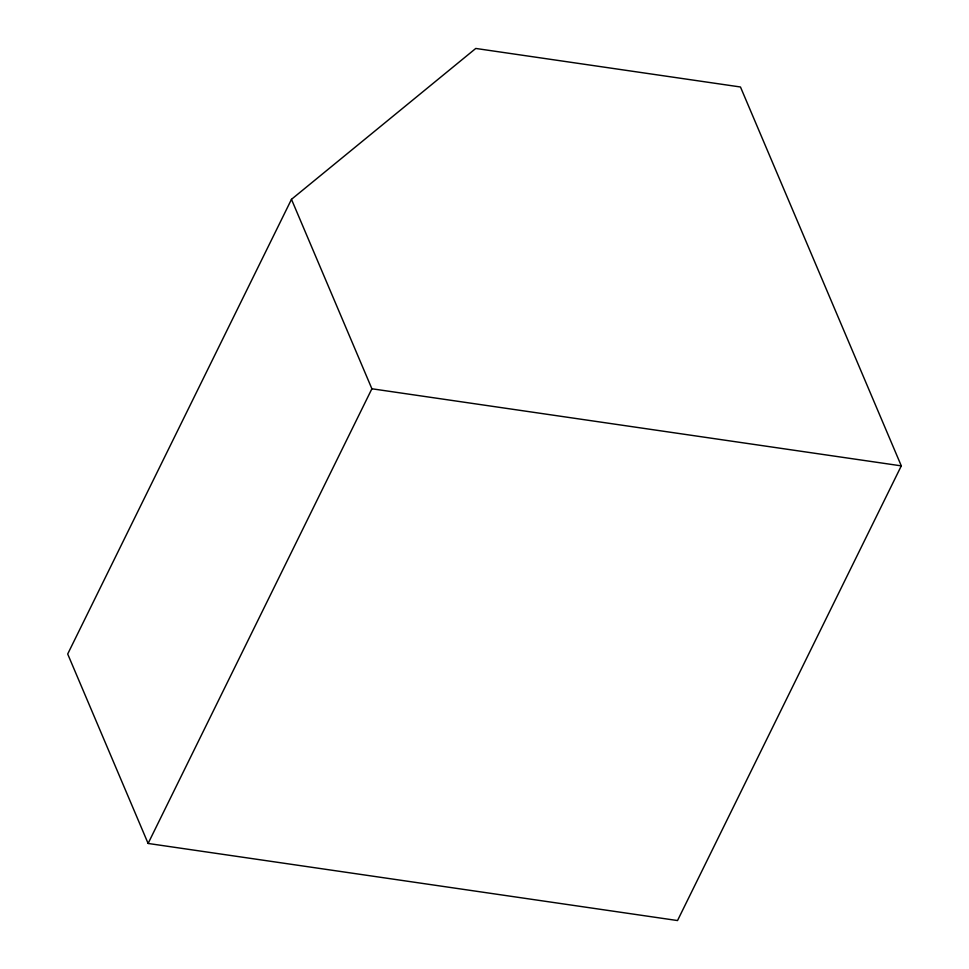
<?xml version="1.0" encoding="UTF-8"?>
<svg xmlns="http://www.w3.org/2000/svg" width="969" height="969" viewBox="0 0 969 969"><rect width="100%" height="100%" fill="white"/><g stroke="black" fill="none" stroke-linecap="round" stroke-linejoin="round"><path stroke-width="1.45" d="M291.475 199.335L67.697 654.014L148.112 843.454L677.525 920.55L901.303 465.871L740.473 86.992L475.767 48.45L291.475 199.335L371.89 388.775L148.112 843.454M371.89 388.775L901.303 465.871"/></g></svg>
